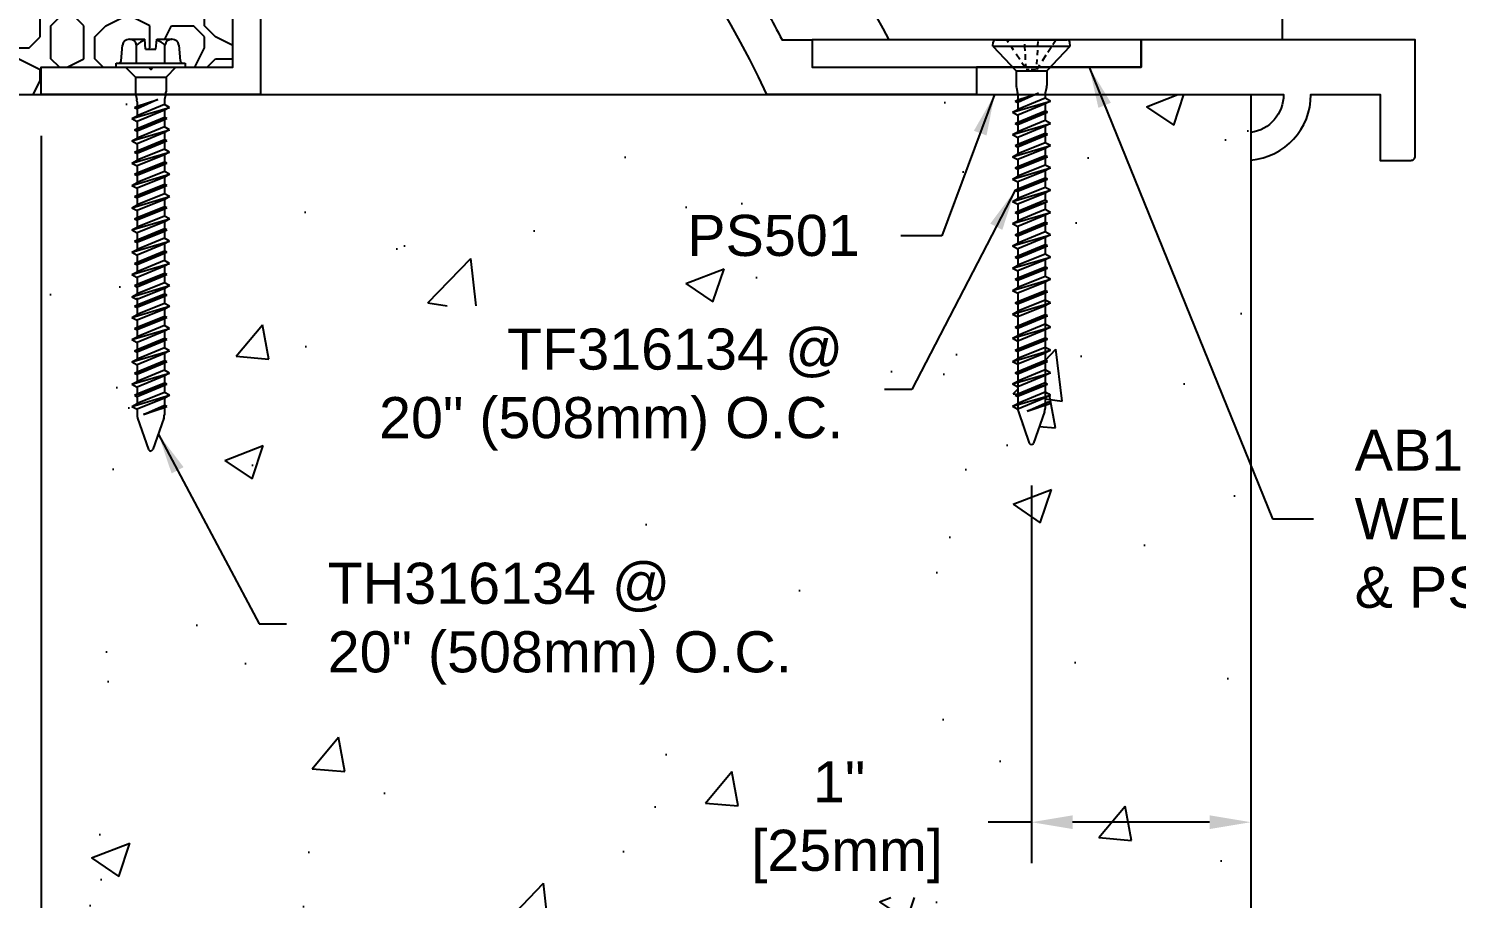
# Model space of a CAD drawing. Header units: inches. Extents: x -4 to 33.7, y -5.5 to 8.5.
# Drawn here: x 0.85 to 7.36, y -2.63 to 1.34 of the extents above; entities that cross this region are included whole.
import ezdxf

# ---------------------------------------------------------------- set-up
doc = ezdxf.new("R2010")
doc.units = ezdxf.units.IN
doc.header["$MEASUREMENT"] = 0
for name, color, linetype in [('ANCHORS', 4, 'Continuous'), ('CONDITIONS', 1, 'Continuous'), ('DIMENSIONS', 3, 'Continuous'), ('METALS', 7, 'Continuous'), ('TEXT', 2, 'Continuous')]:
    doc.layers.add(name, color=color, linetype=linetype)
doc.styles.add('ARIAL', font='arial.ttf')
doc.dimstyles.new('Arial', dxfattribs={"dimtxt": 0.1875, "dimasz": 0.1875, "dimexe": 0.1875, "dimexo": 0.1875, "dimgap": 0.1875, "dimtad": 0, "dimtih": 1, "dimtoh": 1, "dimdec": 4, "dimzin": 3, "dimdsep": 46, "dimlunit": 4, "dimtxsty": 'ARIAL', "dimcen": 0.125, "dimadec": 0, "dimazin": 0, "dimtfac": 1, "dimtdec": 4, "dimtofl": 0, "dimtmove": 0, "dimatfit": 3, "dimfxl": 0, "dimfrac": 2, "dimtolj": 1, "dimtzin": 0, "dimarcsym": 0})

# ---------------------------------------------------------------- blocks, each defined once
blk = doc.blocks.new('PS401')
blk.add_lwpolyline([(4.265, 0), (3.309, 0, 0.163545), (1.3944, 2.025), (1.25, 2.025), (1.25, 2.26), (1, 2.26), (1, 0), (0, 0), (0, 0.125), (0.49, 0.125), (0.5, 0.115), (0.51, 0.125), (0.875, 0.125), (0.875, 2.385), (1.375, 2.385), (1.375, 2.15), (1.4253, 2.15, -0.144709), (3.2572, 0.375), (3.3111, 0.375, -0.007801), (3.3781, 0.25), (3.515, 0.25), (3.515, 0.125), (4.265, 0.125)], format="xyb", close=True)
blk = doc.blocks.new('PS501')
blk.add_lwpolyline([(1.25, 0.0011, 0.389325), (1.5243, 0.3), (1.8393, 0.3), (1.8393, 0), (1.9793, 0, 0.414214), (1.9993, 0.02), (1.9993, 0.55), (0.75, 0.55), (0.75, 0.425), (0, 0.425), (0, 0.3), (1.3993, 0.3, -0.371701), (1.25, 0.1269), (1.25, 0.0011)], format="xyb", close=True)
blk = doc.blocks.new('Ps103')
blk.add_lwpolyline([(46.0514, -32.9395), (44.3197, -32.9395), (44.3197, -33.0395), (46.1112, -33.0395, -0.104424), (47.3002, -31.6106, -0.058251), (48.1033, -30.967), (48.1033, -30.9045), (47.6033, -30.9045), (47.6033, -31.0045), (47.8651, -31.0045, 0.045636), (47.2334, -31.5359, 0.100763)], format="xyb", close=True)
blk = doc.blocks.new('TH-316134')
for p, q in [((-0.1352, 0.029), (-0.129, 0.1001)), ((-0.0967, 0.1275), (-0.0272, 0.1275)), ((-0.0645, 0.0188), (-0.0645, 0.1001)), ((-0.0232, 0.0825), (-0.0272, 0.1275)), ((-0.0232, 0.0825), (0.0233, 0.0825)), ((0.0233, 0.0825), (0.0272, 0.1275)), ((0.0272, 0.1275), (0.0967, 0.1275)), ((0.0645, 0.0188), (0.0645, 0.1001)), ((0.1352, 0.029), (0.129, 0.1001)), ((-0.1568, 0.0188), (0.1568, 0.0188)), ((-0.1568, 0), (-0.1568, 0.0188)), ((-0.1568, 0), (0.1568, 0)), ((-0.1148, 0), (-0.0697, -0.045)), ((0.1148, 0), (0.0698, -0.045)), ((0.1568, 0.0188), (0.1568, 0)), ((-0.0697, -0.045), (0.0698, -0.045)), ((-0.0697, -0.045), (-0.0697, -0.1121)), ((0.0698, -0.045), (0.0698, -0.1121)), ((-0.0687, -0.1217), (-0.0633, -0.1477)), ((0.0687, -0.1217), (0.0633, -0.1477)), ((-0.0862, -0.2344), (0.0863, -0.1836)), ((-0.0737, -0.1836), (0.0321, -0.1471)), ((-0.0737, -0.1836), (-0.0623, -0.1774)), ((-0.0737, -0.1836), (-0.0623, -0.1898)), ((0.0321, -0.1471), (-0.0623, -0.1898)), ((-0.0623, -0.1774), (0.0321, -0.1471)), ((-0.0623, -0.1573), (-0.0623, -0.1774)), ((0.0623, -0.1707), (-0.0623, -0.2215)), ((-0.0623, -0.1898), (-0.0623, -0.2215)), ((0.0623, -0.1573), (0.0623, -0.1707)), ((0.0863, -0.1836), (0.0623, -0.1707)), ((0.0863, -0.1836), (0.0623, -0.1965)), ((-0.0862, -0.2344), (-0.0623, -0.2215)), ((-0.0862, -0.2344), (-0.0623, -0.2473)), ((-0.0737, -0.2852), (0.0737, -0.2344)), ((0.0623, -0.1965), (-0.0623, -0.2473)), ((-0.0623, -0.279), (0.0623, -0.2282)), ((0.0623, -0.2405), (-0.0623, -0.2913)), ((-0.0623, -0.2473), (-0.0623, -0.279)), ((0.0623, -0.1965), (0.0623, -0.2282)), ((0.0737, -0.2344), (0.0623, -0.2282)), ((0.0737, -0.2344), (0.0623, -0.2405)), ((0.0623, -0.2405), (0.0623, -0.2722)), ((-0.0862, -0.3359), (0.0863, -0.2852)), ((-0.0862, -0.3359), (-0.0623, -0.323)), ((-0.0737, -0.2852), (-0.0623, -0.279)), ((-0.0737, -0.2852), (-0.0623, -0.2913)), ((0.0623, -0.2722), (-0.0623, -0.323)), ((-0.0623, -0.2913), (-0.0623, -0.323)), ((0.0623, -0.2981), (-0.0623, -0.3489)), ((0.0863, -0.2852), (0.0623, -0.2722)), ((0.0863, -0.2852), (0.0623, -0.2981)), ((0.0623, -0.2981), (0.0623, -0.3298)), ((-0.0862, -0.3359), (-0.0623, -0.3489)), ((-0.0862, -0.4375), (0.0863, -0.3867)), ((-0.0737, -0.3867), (0.0737, -0.3359)), ((-0.0737, -0.3867), (-0.0623, -0.3806)), ((-0.0737, -0.3867), (-0.0623, -0.3929)), ((-0.0623, -0.3806), (0.0623, -0.3298)), ((0.0623, -0.3421), (-0.0623, -0.3929)), ((-0.0623, -0.3489), (-0.0623, -0.3806)), ((0.0623, -0.3738), (-0.0623, -0.4246)), ((0.0737, -0.3359), (0.0623, -0.3298)), ((0.0737, -0.3359), (0.0623, -0.3421)), ((0.0623, -0.3421), (0.0623, -0.3738)), ((0.0863, -0.3867), (0.0623, -0.3738)), ((0.0863, -0.3867), (0.0623, -0.3996)), ((-0.0862, -0.4375), (-0.0623, -0.4246)), ((-0.0862, -0.4375), (-0.0623, -0.4504)), ((-0.0737, -0.4883), (0.0737, -0.4375)), ((-0.0623, -0.3929), (-0.0623, -0.4246)), ((0.0623, -0.3996), (-0.0623, -0.4504)), ((-0.0623, -0.4821), (0.0623, -0.4313)), ((0.0623, -0.4437), (-0.0623, -0.4944)), ((-0.0623, -0.4504), (-0.0623, -0.4821)), ((0.0623, -0.3996), (0.0623, -0.4313)), ((0.0737, -0.4375), (0.0623, -0.4313)), ((0.0737, -0.4375), (0.0623, -0.4437)), ((0.0623, -0.4437), (0.0623, -0.4754)), ((-0.0862, -0.5391), (0.0863, -0.4883)), ((-0.0737, -0.4883), (-0.0623, -0.4821)), ((-0.0737, -0.4883), (-0.0623, -0.4944)), ((0.0623, -0.4754), (-0.0623, -0.5261)), ((-0.0623, -0.4944), (-0.0623, -0.5261)), ((0.0623, -0.5012), (-0.0623, -0.552)), ((0.0863, -0.4883), (0.0623, -0.4754)), ((0.0863, -0.4883), (0.0623, -0.5012)), ((0.0623, -0.5012), (0.0623, -0.5329)), ((-0.0862, -0.5391), (-0.0623, -0.5261)), ((-0.0862, -0.5391), (-0.0623, -0.552)), ((-0.0737, -0.5898), (0.0737, -0.5391)), ((-0.0737, -0.5898), (-0.0623, -0.5837)), ((-0.0623, -0.5837), (0.0623, -0.5329)), ((0.0623, -0.5452), (-0.0623, -0.596)), ((-0.0623, -0.552), (-0.0623, -0.5837)), ((0.0623, -0.5769), (-0.0623, -0.6277)), ((0.0737, -0.5391), (0.0623, -0.5329)), ((0.0737, -0.5391), (0.0623, -0.5452)), ((0.0623, -0.5452), (0.0623, -0.5769)), ((0.0863, -0.5898), (0.0623, -0.5769)), ((-0.0862, -0.6406), (0.0863, -0.5898)), ((-0.0862, -0.6406), (-0.0623, -0.6277)), ((-0.0862, -0.6406), (-0.0623, -0.6535)), ((-0.0737, -0.5898), (-0.0623, -0.596)), ((-0.0737, -0.6914), (0.0737, -0.6406)), ((-0.0623, -0.596), (-0.0623, -0.6277)), ((0.0623, -0.6028), (-0.0623, -0.6535)), ((-0.0623, -0.6852), (0.0623, -0.6345)), ((0.0623, -0.6468), (-0.0623, -0.6976)), ((0.0863, -0.5898), (0.0623, -0.6028)), ((0.0623, -0.6028), (0.0623, -0.6345)), ((0.0737, -0.6406), (0.0623, -0.6345)), ((0.0737, -0.6406), (0.0623, -0.6468)), ((0.0623, -0.6468), (0.0623, -0.6785)), ((-0.0862, -0.7422), (0.0863, -0.6914)), ((-0.0737, -0.6914), (-0.0623, -0.6852)), ((-0.0737, -0.6914), (-0.0623, -0.6976)), ((-0.0623, -0.6535), (-0.0623, -0.6852)), ((0.0623, -0.6785), (-0.0623, -0.7293)), ((-0.0623, -0.6976), (-0.0623, -0.7293)), ((0.0623, -0.7043), (-0.0623, -0.7551)), ((0.0863, -0.6914), (0.0623, -0.6785)), ((0.0863, -0.6914), (0.0623, -0.7043)), ((0.0623, -0.7043), (0.0623, -0.736)), ((-0.0862, -0.7422), (-0.0623, -0.7293)), ((-0.0862, -0.7422), (-0.0623, -0.7551)), ((-0.0737, -0.793), (0.0737, -0.7422)), ((-0.0623, -0.7868), (0.0623, -0.736)), ((0.0623, -0.7484), (-0.0623, -0.7991)), ((-0.0623, -0.7551), (-0.0623, -0.7868)), ((0.0623, -0.78), (-0.0623, -0.8308)), ((0.0737, -0.7422), (0.0623, -0.736)), ((0.0737, -0.7422), (0.0623, -0.7484)), ((0.0623, -0.7484), (0.0623, -0.78)), ((0.0863, -0.793), (0.0623, -0.78)), ((-0.0862, -0.8437), (0.0863, -0.793)), ((-0.0862, -0.8437), (-0.0623, -0.8308)), ((-0.0862, -0.8437), (-0.0623, -0.8567)), ((-0.0737, -0.793), (-0.0623, -0.7868)), ((-0.0737, -0.793), (-0.0623, -0.7991)), ((-0.0737, -0.8945), (0.0737, -0.8437)), ((-0.0623, -0.7991), (-0.0623, -0.8308)), ((0.0623, -0.8059), (-0.0623, -0.8567)), ((-0.0623, -0.8884), (0.0623, -0.8376)), ((0.0863, -0.793), (0.0623, -0.8059)), ((0.0623, -0.8059), (0.0623, -0.8376)), ((0.0737, -0.8437), (0.0623, -0.8376)), ((0.0737, -0.8437), (0.0623, -0.8499)), ((-0.0862, -0.9453), (0.0863, -0.8945)), ((-0.0737, -0.8945), (-0.0623, -0.8884)), ((-0.0737, -0.8945), (-0.0623, -0.9007)), ((0.0623, -0.8499), (-0.0623, -0.9007)), ((-0.0623, -0.8567), (-0.0623, -0.8884)), ((0.0623, -0.8816), (-0.0623, -0.9324)), ((-0.0623, -0.9007), (-0.0623, -0.9324)), ((0.0623, -0.9075), (-0.0623, -0.9582)), ((0.0623, -0.8499), (0.0623, -0.8816)), ((0.0863, -0.8945), (0.0623, -0.8816)), ((0.0863, -0.8945), (0.0623, -0.9075)), ((0.0623, -0.9075), (0.0623, -0.9391)), ((-0.0862, -0.9453), (-0.0623, -0.9324)), ((-0.0862, -0.9453), (-0.0623, -0.9582)), ((-0.0737, -0.9961), (0.0737, -0.9453)), ((-0.0623, -0.9899), (0.0623, -0.9391)), ((0.0623, -0.9515), (-0.0623, -1.0023)), ((-0.0623, -0.9582), (-0.0623, -0.9899)), ((0.0737, -0.9453), (0.0623, -0.9391)), ((0.0737, -0.9453), (0.0623, -0.9515)), ((0.0623, -0.9515), (0.0623, -0.9832)), ((-0.0862, -1.0469), (0.0863, -0.9961)), ((-0.0862, -1.0469), (-0.0623, -1.034)), ((-0.0737, -0.9961), (-0.0623, -0.9899)), ((-0.0737, -0.9961), (-0.0623, -1.0023)), ((-0.0737, -1.0898), (0.0737, -1.0391)), ((0.0623, -0.9832), (-0.0623, -1.034)), ((-0.0623, -1.0023), (-0.0623, -1.034)), ((0.0623, -1.009), (-0.0623, -1.0598)), ((-0.0623, -1.0837), (0.0623, -1.0329)), ((0.0863, -0.9961), (0.0623, -0.9832)), ((0.0863, -0.9961), (0.0623, -1.009)), ((0.0623, -1.0012), (0.0623, -1.0329)), ((0.0737, -1.0391), (0.0623, -1.0329)), ((0.0737, -1.0391), (0.0623, -1.0452)), ((-0.0862, -1.0469), (-0.0623, -1.0598)), ((-0.0862, -1.1406), (0.0863, -1.0898)), ((-0.0737, -1.0898), (-0.0623, -1.0837)), ((-0.0737, -1.0898), (-0.0623, -1.096)), ((0.0623, -1.0452), (-0.0623, -1.096)), ((-0.0623, -1.052), (-0.0623, -1.0837)), ((0.0623, -1.0769), (-0.0623, -1.1277)), ((-0.0623, -1.096), (-0.0623, -1.1277)), ((0.0623, -1.1028), (-0.0623, -1.1535)), ((0.0623, -1.0452), (0.0623, -1.0769)), ((0.0863, -1.0898), (0.0623, -1.0769)), ((0.0863, -1.0898), (0.0623, -1.1028)), ((0.0623, -1.1028), (0.0623, -1.1345)), ((-0.0862, -1.1406), (-0.0623, -1.1277)), ((-0.0862, -1.1406), (-0.0623, -1.1535)), ((-0.0737, -1.1914), (0.0737, -1.1406)), ((-0.0623, -1.1852), (0.0623, -1.1345)), ((0.0623, -1.1468), (-0.0623, -1.1976)), ((-0.0623, -1.1535), (-0.0623, -1.1852)), ((0.0737, -1.1406), (0.0623, -1.1345)), ((0.0737, -1.1406), (0.0623, -1.1468)), ((0.0623, -1.1468), (0.0623, -1.1785)), ((-0.0862, -1.2422), (0.0863, -1.1914)), ((-0.0862, -1.2422), (-0.0623, -1.2293)), ((-0.0737, -1.1914), (-0.0623, -1.1852)), ((-0.0737, -1.1914), (-0.0623, -1.1976)), ((0.0623, -1.1785), (-0.0623, -1.2293)), ((-0.0623, -1.1976), (-0.0623, -1.2293)), ((0.0623, -1.2043), (-0.0623, -1.2551)), ((-0.0623, -1.2868), (0.0623, -1.236)), ((0.0863, -1.1914), (0.0623, -1.1785)), ((0.0863, -1.1914), (0.0623, -1.2043)), ((0.0623, -1.2043), (0.0623, -1.236)), ((0.0737, -1.2422), (0.0623, -1.236)), ((-0.0862, -1.2422), (-0.0623, -1.2551)), ((-0.0862, -1.3437), (0.0863, -1.293)), ((-0.0737, -1.293), (0.0737, -1.2422)), ((-0.0737, -1.293), (-0.0623, -1.2868)), ((-0.0737, -1.293), (-0.0623, -1.2991)), ((0.0623, -1.2484), (-0.0623, -1.2991)), ((-0.0623, -1.2551), (-0.0623, -1.2868)), ((0.0623, -1.28), (-0.0623, -1.3308)), ((-0.0623, -1.2991), (-0.0623, -1.3308)), ((0.0737, -1.2422), (0.0623, -1.2484)), ((0.0623, -1.2484), (0.0623, -1.28)), ((0.0863, -1.293), (0.0623, -1.28)), ((0.0863, -1.293), (0.0623, -1.3059)), ((-0.0862, -1.3437), (-0.0623, -1.3308)), ((-0.0862, -1.3437), (-0.0623, -1.3567)), ((-0.0737, -1.3945), (0.0737, -1.3437)), ((0.0623, -1.3059), (-0.0623, -1.3567)), ((-0.0623, -1.3884), (0.0623, -1.3376)), ((0.0623, -1.3499), (-0.0623, -1.4007)), ((-0.0623, -1.3567), (-0.0623, -1.3884)), ((0.0623, -1.3059), (0.0623, -1.3376)), ((0.0737, -1.3437), (0.0623, -1.3376)), ((0.0737, -1.3437), (0.0623, -1.3499)), ((0.0623, -1.3499), (0.0623, -1.3816)), ((-0.0862, -1.4453), (0.0863, -1.3945)), ((-0.0737, -1.3945), (-0.0623, -1.3884)), ((-0.0737, -1.3945), (-0.0623, -1.4007)), ((0.0623, -1.3816), (-0.0623, -1.4324)), ((-0.0623, -1.4007), (-0.0623, -1.4324)), ((0.0623, -1.4075), (-0.0623, -1.4582)), ((0.0863, -1.3945), (0.0623, -1.3816)), ((0.0863, -1.3945), (0.0623, -1.4075)), ((0.0623, -1.4075), (0.0623, -1.4391)), ((-0.0862, -1.4453), (-0.0623, -1.4324)), ((-0.0862, -1.4453), (-0.0623, -1.4582)), ((-0.0862, -1.5469), (0.0863, -1.4961)), ((-0.0737, -1.4961), (0.0737, -1.4453)), ((-0.0737, -1.4961), (-0.0623, -1.4899)), ((-0.0737, -1.4961), (-0.0623, -1.5023)), ((-0.0623, -1.4899), (0.0623, -1.4391)), ((0.0623, -1.4515), (-0.0623, -1.5023)), ((-0.0623, -1.4582), (-0.0623, -1.4899)), ((0.0623, -1.4832), (-0.0623, -1.534)), ((0.0737, -1.4453), (0.0623, -1.4391)), ((0.0737, -1.4453), (0.0623, -1.4515)), ((0.0623, -1.4515), (0.0623, -1.4832)), ((0.0863, -1.4961), (0.0623, -1.4832)), ((0.0863, -1.4961), (0.0623, -1.509)), ((-0.0862, -1.5469), (-0.0623, -1.534)), ((-0.0862, -1.5469), (-0.0623, -1.5598)), ((-0.0623, -1.5023), (-0.0623, -1.534)), ((0.0623, -1.509), (-0.0623, -1.5598)), ((-0.0623, -1.5598), (-0.0623, -1.5857)), ((-0.0335, -1.5838), (0.0623, -1.5407)), ((-0.0335, -1.5838), (0.0737, -1.5469)), ((0.0623, -1.553), (-0.0335, -1.5838)), ((0.0623, -1.509), (0.0623, -1.5407)), ((0.0737, -1.5469), (0.0623, -1.5407)), ((0.0737, -1.5469), (0.0623, -1.553)), ((0.0623, -1.553), (0.0623, -1.5857)), ((-0.0596, -1.601), (-0.0096, -1.7438)), ((0.0596, -1.601), (0.0096, -1.7438))]:
    blk.add_line(p, q)
for centre, radius, start, end in [((-0.0967, 0.0948), 0.0327, 9.28497, 170.71503), ((0, 0.0379), 0.0896, 107.42152, 136.04074), ((0, 0.0379), 0.0896, 43.95926, 72.57848), ((0.0967, 0.0948), 0.0327, 9.28497, 170.71503), ((-0.1464, 0.03), 0.0112, 270, 355), ((0.1464, 0.03), 0.0112, 185, 270), ((-0.0232, -0.1121), 0.0465, 180, 191.9357), ((0.0233, -0.1121), 0.0465, 348.0643, 0), ((-0.1088, -0.1573), 0.0465, 0, 11.9357), ((0.1088, -0.1573), 0.0465, 168.0643, 180), ((-0.0158, -1.5857), 0.0465, 180, 199.30575), ((0.0158, -1.5857), 0.0465, 340.69425, 0), ((0, -1.7394), 0.0106, 204.10008, 335.89992)]:
    blk.add_arc(centre, radius, start, end)
blk = doc.blocks.new('TH316134')
blk.add_blockref('TH-316134', (0, 0))
blk = doc.blocks.new('TF316134')
for p, q in [((-0.1634, 0), (0.1634, 0)), ((-0.1042, -0.0127), (-0.1125, 0)), ((-0.1762, -0.0285), (-0.1747, -0.0103)), ((-0.1762, -0.0285), (0.1762, -0.0285)), ((-0.1762, -0.0285), (-0.0698, -0.141)), ((-0.0815, -0.0472), (-0.0915, -0.0321)), ((-0.0308, -0.0055), (-0.0311, -0.0002)), ((-0.0297, -0.0263), (-0.0301, -0.0195)), ((-0.0284, -0.051), (-0.0294, -0.0323)), ((-0.0263, -0.091), (-0.0277, -0.065)), ((0.0274, -0.0703), (0.0286, -0.0479)), ((0.0297, -0.0255), (0.0306, -0.0085)), ((0.0698, -0.141), (0.1762, -0.0285)), ((0.0898, -0.0346), (0.0746, -0.0579)), ((0.1095, -0.0045), (0.0979, -0.0223)), ((0.1762, -0.0285), (0.1747, -0.0103)), ((-0.0533, -0.0902), (-0.0691, -0.0662)), ((-0.0307, -0.1248), (-0.0441, -0.1044)), ((-0.0245, -0.1261), (-0.0253, -0.1097)), ((0.0373, -0.1147), (0.024, -0.135)), ((0.024, -0.135), (0.0245, -0.1246)), ((0.0253, -0.1104), (0.0264, -0.0896)), ((0.0662, -0.0707), (0.0485, -0.0976)), ((-0.0698, -0.141), (0.0698, -0.141)), ((-0.0698, -0.141), (-0.0698, -0.2081)), ((-0.024, -0.135), (-0.0107, -0.135)), ((-0.0018, -0.135), (0.0183, -0.135)), ((0.0698, -0.141), (0.0698, -0.2081)), ((-0.0737, -0.2796), (0.0321, -0.2431)), ((-0.0687, -0.2177), (-0.0633, -0.2437)), ((-0.0623, -0.2734), (0.0321, -0.2431)), ((0.0321, -0.2431), (-0.0623, -0.2858)), ((-0.0623, -0.2533), (-0.0623, -0.2734)), ((0.0622, -0.2533), (0.0622, -0.2667)), ((0.0687, -0.2177), (0.0633, -0.2437)), ((-0.0863, -0.3304), (0.0862, -0.2796)), ((-0.0863, -0.3304), (-0.0623, -0.3175)), ((-0.0737, -0.2796), (-0.0623, -0.2734)), ((-0.0737, -0.2796), (-0.0623, -0.2858)), ((0.0622, -0.2667), (-0.0623, -0.3175)), ((-0.0623, -0.2858), (-0.0623, -0.3175)), ((0.0622, -0.2925), (-0.0623, -0.3433)), ((-0.0623, -0.375), (0.0622, -0.3242)), ((0.0622, -0.2925), (0.0622, -0.3242)), ((0.0737, -0.3304), (0.0622, -0.3242)), ((0.0862, -0.2796), (0.0622, -0.2667)), ((0.0862, -0.2796), (0.0622, -0.2925)), ((-0.0863, -0.3304), (-0.0623, -0.3433)), ((-0.0863, -0.4319), (0.0862, -0.3812)), ((-0.0737, -0.3812), (0.0737, -0.3304)), ((-0.0737, -0.3812), (-0.0623, -0.375)), ((-0.0737, -0.3812), (-0.0623, -0.3873)), ((0.0622, -0.3365), (-0.0623, -0.3873)), ((-0.0623, -0.3433), (-0.0623, -0.375)), ((0.0622, -0.3682), (-0.0623, -0.419)), ((-0.0623, -0.3873), (-0.0623, -0.419)), ((0.0737, -0.3304), (0.0622, -0.3365)), ((0.0622, -0.3365), (0.0622, -0.3682)), ((0.0862, -0.3812), (0.0622, -0.3682)), ((0.0862, -0.3812), (0.0622, -0.3941)), ((-0.0863, -0.4319), (-0.0623, -0.419)), ((-0.0863, -0.4319), (-0.0623, -0.4449)), ((-0.0737, -0.4827), (0.0737, -0.4319)), ((0.0622, -0.3941), (-0.0623, -0.4449)), ((-0.0623, -0.4766), (0.0622, -0.4258)), ((0.0622, -0.4381), (-0.0623, -0.4889)), ((-0.0623, -0.4449), (-0.0623, -0.4766)), ((0.0622, -0.3941), (0.0622, -0.4258)), ((0.0737, -0.4319), (0.0622, -0.4258)), ((0.0737, -0.4319), (0.0622, -0.4381)), ((0.0622, -0.4381), (0.0622, -0.4698)), ((-0.0863, -0.5335), (0.0862, -0.4827)), ((-0.0863, -0.5335), (-0.0623, -0.5206)), ((-0.0737, -0.4827), (-0.0623, -0.4766)), ((-0.0737, -0.4827), (-0.0623, -0.4889)), ((0.0622, -0.4698), (-0.0623, -0.5206)), ((-0.0623, -0.4889), (-0.0623, -0.5206)), ((0.0622, -0.4956), (-0.0623, -0.5464)), ((0.0862, -0.4827), (0.0622, -0.4698)), ((0.0862, -0.4827), (0.0622, -0.4956)), ((0.0622, -0.4956), (0.0622, -0.5273)), ((-0.0863, -0.5335), (-0.0623, -0.5464)), ((-0.0863, -0.6351), (0.0862, -0.5843)), ((-0.0737, -0.5843), (0.0737, -0.5335)), ((-0.0737, -0.5843), (-0.0623, -0.5781)), ((-0.0737, -0.5843), (-0.0623, -0.5904)), ((-0.0623, -0.5781), (0.0622, -0.5273)), ((0.0622, -0.5397), (-0.0623, -0.5904)), ((-0.0623, -0.5464), (-0.0623, -0.5781)), ((0.0622, -0.5714), (-0.0623, -0.6221)), ((0.0737, -0.5335), (0.0622, -0.5273)), ((0.0737, -0.5335), (0.0622, -0.5397)), ((0.0622, -0.5397), (0.0622, -0.5714)), ((0.0862, -0.5843), (0.0622, -0.5714)), ((0.0862, -0.5843), (0.0622, -0.5972)), ((-0.0863, -0.6351), (-0.0623, -0.6221)), ((-0.0863, -0.6351), (-0.0623, -0.648)), ((-0.0737, -0.6858), (0.0737, -0.6351)), ((-0.0623, -0.5904), (-0.0623, -0.6221)), ((0.0622, -0.5972), (-0.0623, -0.648)), ((-0.0623, -0.6797), (0.0622, -0.6289)), ((0.0622, -0.6412), (-0.0623, -0.692)), ((-0.0623, -0.648), (-0.0623, -0.6797)), ((0.0622, -0.5972), (0.0622, -0.6289)), ((0.0737, -0.6351), (0.0622, -0.6289)), ((0.0737, -0.6351), (0.0622, -0.6412)), ((0.0622, -0.6412), (0.0622, -0.6729)), ((-0.0863, -0.7366), (0.0862, -0.6858)), ((-0.0737, -0.6858), (-0.0623, -0.6797)), ((-0.0737, -0.6858), (-0.0623, -0.692)), ((0.0622, -0.6729), (-0.0623, -0.7237)), ((-0.0623, -0.692), (-0.0623, -0.7237)), ((0.0622, -0.6988), (-0.0623, -0.7495)), ((0.0862, -0.6858), (0.0622, -0.6729)), ((0.0862, -0.6858), (0.0622, -0.6988)), ((0.0622, -0.6988), (0.0622, -0.7305)), ((-0.0863, -0.7366), (-0.0623, -0.7237)), ((-0.0863, -0.7366), (-0.0623, -0.7495)), ((-0.0737, -0.7874), (0.0737, -0.7366)), ((-0.0623, -0.7812), (0.0622, -0.7305)), ((0.0622, -0.7428), (-0.0623, -0.7936)), ((-0.0623, -0.7495), (-0.0623, -0.7812)), ((0.0622, -0.7745), (-0.0623, -0.8253)), ((0.0737, -0.7366), (0.0622, -0.7305)), ((0.0737, -0.7366), (0.0622, -0.7428)), ((0.0622, -0.7428), (0.0622, -0.7745)), ((0.0862, -0.7874), (0.0622, -0.7745)), ((-0.0863, -0.8382), (0.0862, -0.7874)), ((-0.0863, -0.8382), (-0.0623, -0.8253)), ((-0.0863, -0.8382), (-0.0623, -0.8511)), ((-0.0737, -0.7874), (-0.0623, -0.7812)), ((-0.0737, -0.7874), (-0.0623, -0.7936)), ((-0.0737, -0.889), (0.0737, -0.8382)), ((-0.0623, -0.7936), (-0.0623, -0.8253)), ((0.0622, -0.8003), (-0.0623, -0.8511)), ((-0.0623, -0.8828), (0.0622, -0.832)), ((0.0622, -0.8444), (-0.0623, -0.8951)), ((0.0862, -0.7874), (0.0622, -0.8003)), ((0.0622, -0.8003), (0.0622, -0.832)), ((0.0737, -0.8382), (0.0622, -0.832)), ((0.0737, -0.8382), (0.0622, -0.8444)), ((0.0622, -0.8444), (0.0622, -0.876)), ((-0.0863, -0.9397), (0.0862, -0.889)), ((-0.0737, -0.889), (-0.0623, -0.8828)), ((-0.0737, -0.889), (-0.0623, -0.8951)), ((-0.0623, -0.8511), (-0.0623, -0.8828)), ((0.0622, -0.876), (-0.0623, -0.9268)), ((-0.0623, -0.8951), (-0.0623, -0.9268)), ((0.0622, -0.9019), (-0.0623, -0.9527)), ((0.0862, -0.889), (0.0622, -0.876)), ((0.0862, -0.889), (0.0622, -0.9019)), ((0.0622, -0.9019), (0.0622, -0.9336)), ((-0.0863, -0.9397), (-0.0623, -0.9268)), ((-0.0863, -0.9397), (-0.0623, -0.9527)), ((-0.0737, -0.9905), (0.0737, -0.9397)), ((-0.0623, -0.9844), (0.0622, -0.9336)), ((0.0622, -0.9459), (-0.0623, -0.9967)), ((-0.0623, -0.9527), (-0.0623, -0.9844)), ((0.0737, -0.9397), (0.0622, -0.9336)), ((0.0737, -0.9397), (0.0622, -0.9459)), ((0.0622, -0.9459), (0.0622, -0.9776)), ((-0.0863, -1.0413), (0.0862, -0.9905)), ((-0.0863, -1.0413), (-0.0623, -1.0284)), ((-0.0863, -1.0413), (-0.0623, -1.0542)), ((-0.0737, -0.9905), (-0.0623, -0.9844)), ((-0.0737, -0.9905), (-0.0623, -0.9967)), ((-0.0737, -1.0921), (0.0737, -1.0413)), ((0.0622, -0.9776), (-0.0623, -1.0284)), ((-0.0623, -0.9967), (-0.0623, -1.0284)), ((0.0622, -1.0035), (-0.0623, -1.0542)), ((-0.0623, -1.0859), (0.0622, -1.0351)), ((0.0862, -0.9905), (0.0622, -0.9776)), ((0.0862, -0.9905), (0.0622, -1.0035)), ((0.0622, -1.0035), (0.0622, -1.0351)), ((0.0737, -1.0413), (0.0622, -1.0351)), ((0.0737, -1.0413), (0.0622, -1.0475)), ((-0.0863, -1.1429), (0.0862, -1.0921)), ((-0.0737, -1.0921), (-0.0623, -1.0859)), ((-0.0737, -1.0921), (-0.0623, -1.0983)), ((0.0622, -1.0475), (-0.0623, -1.0983)), ((-0.0623, -1.0542), (-0.0623, -1.0859)), ((0.0622, -1.0792), (-0.0623, -1.13)), ((-0.0623, -1.0983), (-0.0623, -1.13)), ((0.0622, -1.105), (-0.0623, -1.1558)), ((0.0622, -1.0475), (0.0622, -1.0792)), ((0.0862, -1.0921), (0.0622, -1.0792)), ((0.0862, -1.0921), (0.0622, -1.105)), ((0.0622, -1.105), (0.0622, -1.1367)), ((-0.0863, -1.1429), (-0.0623, -1.13)), ((-0.0863, -1.1429), (-0.0623, -1.1558)), ((-0.0737, -1.2), (0.0737, -1.1492)), ((-0.0623, -1.1938), (0.0622, -1.143)), ((0.0622, -1.1554), (-0.0623, -1.2061)), ((-0.0623, -1.1558), (-0.0623, -1.1817)), ((0.0622, -1.1113), (0.0622, -1.143)), ((0.0737, -1.1492), (0.0622, -1.143)), ((0.0737, -1.1492), (0.0622, -1.1554)), ((0.0622, -1.1554), (0.0622, -1.187)), ((0.0622, -1.149), (0.0622, -1.1817)), ((-0.0863, -1.2508), (0.0862, -1.2)), ((-0.0737, -1.2), (-0.0623, -1.1938)), ((-0.0737, -1.2), (-0.0623, -1.2061)), ((-0.0623, -1.1817), (-0.0623, -1.6807)), ((0.0622, -1.187), (-0.0623, -1.2378)), ((0.0622, -1.2129), (-0.0623, -1.2637)), ((0.0862, -1.2), (0.0622, -1.187)), ((0.0862, -1.2), (0.0622, -1.2129)), ((0.0622, -1.2215), (0.0622, -1.2532)), ((0.0622, -1.1817), (0.0622, -1.6807)), ((-0.0863, -1.2508), (-0.0623, -1.2378)), ((-0.0863, -1.2508), (-0.0623, -1.2637)), ((-0.0737, -1.3101), (0.0737, -1.2593)), ((-0.0623, -1.3039), (0.0622, -1.2532)), ((0.0622, -1.2655), (-0.0623, -1.3163)), ((0.0622, -1.2972), (-0.0623, -1.348)), ((0.0737, -1.2593), (0.0622, -1.2532)), ((0.0737, -1.2593), (0.0622, -1.2655)), ((0.0622, -1.2655), (0.0622, -1.2972)), ((0.0862, -1.3101), (0.0622, -1.2972)), ((-0.0863, -1.3609), (0.0862, -1.3101)), ((-0.0863, -1.3609), (-0.0623, -1.348)), ((-0.0863, -1.3609), (-0.0623, -1.3738)), ((-0.0737, -1.3101), (-0.0623, -1.3039)), ((-0.0737, -1.3101), (-0.0623, -1.3163)), ((-0.0737, -1.4157), (0.0737, -1.365)), ((0.0622, -1.323), (-0.0623, -1.3738)), ((-0.0623, -1.4096), (0.0622, -1.3588)), ((0.0862, -1.3101), (0.0622, -1.323)), ((0.0622, -1.3271), (0.0622, -1.3588)), ((0.0737, -1.365), (0.0622, -1.3588)), ((0.0737, -1.365), (0.0622, -1.3711)), ((-0.0863, -1.4665), (0.0862, -1.4157)), ((-0.0737, -1.4157), (-0.0623, -1.4096)), ((-0.0737, -1.4157), (-0.0623, -1.4219)), ((0.0622, -1.3711), (-0.0623, -1.4219)), ((0.0622, -1.4028), (-0.0623, -1.4536)), ((0.0622, -1.4287), (-0.0623, -1.4794)), ((0.0622, -1.3711), (0.0622, -1.4028)), ((0.0862, -1.4157), (0.0622, -1.4028)), ((0.0862, -1.4157), (0.0622, -1.4287)), ((0.0622, -1.4294), (0.0622, -1.4611)), ((-0.0863, -1.4665), (-0.0623, -1.4536)), ((-0.0863, -1.4665), (-0.0623, -1.4794)), ((-0.0737, -1.518), (0.0737, -1.4672)), ((-0.0623, -1.5118), (0.0622, -1.4611)), ((0.0622, -1.4734), (-0.0623, -1.5242)), ((0.0737, -1.4672), (0.0622, -1.4611)), ((0.0737, -1.4672), (0.0622, -1.4734)), ((0.0622, -1.4734), (0.0622, -1.5051)), ((-0.0863, -1.5688), (0.0862, -1.518)), ((-0.0863, -1.5688), (-0.0623, -1.5559)), ((-0.0737, -1.518), (-0.0623, -1.5118)), ((-0.0737, -1.518), (-0.0623, -1.5242)), ((0.0622, -1.5051), (-0.0623, -1.5559)), ((0.0622, -1.5309), (-0.0623, -1.5817)), ((0.0862, -1.518), (0.0622, -1.5051)), ((0.0862, -1.518), (0.0622, -1.5309)), ((0.0622, -1.5316), (0.0622, -1.5633)), ((-0.0863, -1.5688), (-0.0623, -1.5817)), ((-0.0863, -1.671), (0.0862, -1.6203)), ((-0.0737, -1.6203), (0.0737, -1.5695)), ((-0.0737, -1.6203), (-0.0623, -1.6141)), ((-0.0737, -1.6203), (-0.0623, -1.6264)), ((-0.0623, -1.6141), (0.0622, -1.5633)), ((0.0622, -1.5756), (-0.0623, -1.6264)), ((0.0622, -1.6073), (-0.0623, -1.6581)), ((0.0737, -1.5695), (0.0622, -1.5633)), ((0.0737, -1.5695), (0.0622, -1.5756)), ((0.0622, -1.5756), (0.0622, -1.6073)), ((0.0862, -1.6203), (0.0622, -1.6073)), ((0.0862, -1.6203), (0.0622, -1.6332)), ((-0.0863, -1.671), (-0.0623, -1.6581)), ((-0.0863, -1.671), (-0.0623, -1.684)), ((0.0622, -1.6332), (-0.0623, -1.684)), ((-0.019, -1.6934), (0.0768, -1.6503)), ((-0.019, -1.6934), (0.0882, -1.6564)), ((0.0768, -1.6626), (-0.019, -1.6934)), ((0.0882, -1.6564), (0.0768, -1.6503)), ((0.0882, -1.6564), (0.0768, -1.6626)), ((-0.0596, -1.6961), (-0.0096, -1.8388)), ((0.0596, -1.6961), (0.0096, -1.8388))]:
    blk.add_line(p, q)
for centre, radius, start, end in [((-0.1634, -0.0112), 0.0112, 90, 175), ((0.1634, -0.0112), 0.0112, 5, 90), ((-0.0233, -0.2081), 0.0465, 180, 191.9357), ((-0.1088, -0.2533), 0.0465, 0, 11.9357), ((0.1087, -0.2533), 0.0465, 168.0643, 180), ((0.0233, -0.2081), 0.0465, 348.0643, 0), ((-0.0158, -1.6807), 0.0465, 180, 199.30575), ((0.0158, -1.6807), 0.0465, 340.69425, 0), ((0, -1.8345), 0.0106, 204.10008, 335.89992)]:
    blk.add_arc(centre, radius, start, end)
blk = doc.blocks.new('*D9')
at = {"layer": 'Defpoints', "color": 0}
for p in [(5.4203, -0.5575), (6.4203, -1.7996), (6.4203, -2.28)]:
    blk.add_point(p, dxfattribs=at)
at = {"layer": 'DIMENSIONS', "color": 0, "lineweight": -2}
for p, q in [((5.4203, -0.745), (5.4203, -2.4675)), ((6.4203, -1.9871), (6.4203, -2.4675)), ((5.4203, -2.28), (5.2232, -2.28)), ((6.2328, -2.28), (5.6078, -2.28))]:
    blk.add_line(p, q, dxfattribs=at)
at = {"layer": 'DIMENSIONS', "color": 0}
for points in [[(5.6078, -2.2487), (5.6078, -2.3112), (5.4203, -2.28)], [(6.2328, -2.2487), (6.2328, -2.3112), (6.4203, -2.28)]]:
    blk.add_solid(points, dxfattribs=at)
at = {"layer": 'DIMENSIONS', "color": 0, "insert": (4.5437, -2.28), "char_height": 0.1875, "attachment_point": 5, "style": 'ARIAL'}
blk.add_mtext('\\A1;1"\\P [25mm]', dxfattribs=at)
blk = doc.blocks.new('*D10')
at = {"layer": 'Defpoints', "color": 0}
for p in [(0.9053, 1.0376), (6.4203, -4.5198), (6.4203, -5.0303)]:
    blk.add_point(p, dxfattribs=at)
at = {"layer": 'DIMENSIONS', "color": 0, "lineweight": -2}
for p, q in [((0.9053, 0.8501), (0.9053, -5.2178)), ((6.4203, -4.7073), (6.4203, -5.2178)), ((1.0928, -5.0303), (2.9469, -5.0303)), ((6.2328, -5.0303), (4.3788, -5.0303))]:
    blk.add_line(p, q, dxfattribs=at)
at = {"layer": 'DIMENSIONS', "color": 0}
for points in [[(1.0928, -4.999), (1.0928, -5.0615), (0.9053, -5.0303)], [(6.2328, -4.999), (6.2328, -5.0615), (6.4203, -5.0303)]]:
    blk.add_solid(points, dxfattribs=at)
at = {"layer": 'DIMENSIONS', "color": 0, "insert": (3.6628, -5.0303), "char_height": 0.1875, "attachment_point": 5, "style": 'ARIAL'}
blk.add_mtext('\\A1;5 1/2"\\P [140mm]', dxfattribs=at)

msp = doc.modelspace()

# ---------------------------------------------------------------- hatches: boundary and pattern name
at = {"layer": 'CONDITIONS'}
h = msp.add_hatch(dxfattribs=at)
h.set_pattern_fill('AGGREGAT', color=256, style=0)
h.set_pattern_definition([(0, (0, 0), (1, 1), [0.1, -0.15, 0.05, -0.15, 0.05, -0.5]), (0, (0.5, 0.1), (1, 1), [0.05, -0.95]), (0, (0.2, 0.15), (1, 1), [0.05, -0.1, 0.05, -0.8]), (0, (0.7, 0.2), (1, 1), [0.1, -0.9]), (0, (0.8, 0.25), (1, 1), [0.05, -0.95]), (0, (0.5, 0.35), (1, 1), [0.1, -0.9]), (0, (0, 0.4), (1, 1), [0.05, -0.1, 0.05, -0.25, 0.15, -0.4]), (0, (0.7, 0.5), (1, 1), [0.1, -0.9]), (0, (0.1, 0.55), (1, 1), [0.1, -0.05, 0.05, -0.4, 0.05, -0.35]), (0, (0.05, 0.6), (1, 1), [0.05, -0.95]), (0, (0.4, 0.65), (1, 1), [0.05, -0.05, 0.05, -0.85]), (0, (0.25, 0.7), (1, 1), [0.05, -0.95]), (0, (0.9, 0.75), (1, 1), [0.05, -0.95]), (0, (0.45, 0.8), (1, 1), [0.05, -0.4, 0.05, -0.5]), (0, (0.45, 0.85), (1, 1), [0.1, -0.9]), (0, (0.65, 0.9), (1, 1), [0.1, -0.9]), (0, (0.05, 0.95), (1, 1), [0.05, -0.6, 0.1, -0.25]), (90, (0, 0.45), (-1, 1), [0.2, -0.2, 0.1, -0.5]), (90, (0.05, 0.45), (-1, 1), [0.05, -0.35, 0.1, -0.5]), (90, (0.1, 0.2), (-1, 1), [0.15, -0.85]), (90, (0.15, 0.2), (-1, 1), [0.1, -0.9]), (90, (0.2, 0.05), (-1, 1), [0.05, -0.6, 0.05, -0.05, 0.1, -0.15]), (90, (0.3, 0.05), (-1, 1), [0.05, -0.35, 0.05, -0.55]), (90, (0.35, 0.45), (-1, 1), [0.1, -0.15, 0.05, -0.05, 0.1, -0.55]), (90, (0.4, 0.25), (-1, 1), [0.1, -0.55, 0.05, -0.3]), (90, (0.45, 0.05), (-1, 1), [0.05, -0.05, 0.1, -0.8]), (90, (0.55, 0.7), (-1, 1), [0.05, -0.95]), (90, (0.6, 0.7), (-1, 1), [0.1, -0.1, 0.05, -0.05, 0.1, -0.6]), (90, (0.65, 0.25), (-1, 1), [0.05, -0.05, 0.05, -0.1, 0.05, -0.7]), (90, (0.8, 0.6), (-1, 1), [0.2, -0.8]), (90, (0.85, 0.5), (-1, 1), [0.2, -0.15, 0.1, -0.55]), (90, (0.9, 0.1), (-1, 1), [0.05, -0.15, 0.1, -0.7]), (90, (0.95, 0.2), (-1, 1), [0.15, -0.85]), (45, (0.4, 0), (6e-17, 1), [0.0707, -1.3435]), (45, (0.95, 0.05), (6e-17, 1), [0.07071, -1.20208, 0.07071, -0.07071]), (45, (0.3, 0.1), (6e-17, 1), [0.07071, -0.56568, 0.07071, -0.70711]), (45, (0.55, 0.1), (6e-17, 1), [0.07071, -1.13137, 0.07071, -0.14142]), (45, (0.6, 0.1), (6e-17, 1), [0.14142, -0.56568, 0.14142, -0.56569]), (45, (0.35, 0.2), (6e-17, 1), [0.0707, -0.6364, 0.0707, -0.0707, 0.0707, -0.49501]), (45, (0.85, 0.25), (6e-17, 1), [0.07071, -0.07071, 0.07071, -1.20208]), (45, (0.15, 0.3), (6e-17, 1), [0.07071, -0.84852, 0.07071, -0.42427]), (45, (0.95, 0.4), (6e-17, 1), [0.0707, -0.0707, 0.0707, -0.28284, 0.0707, -0.84857]), (45, (0.35, 0.55), (6e-17, 1), [0.0707, -1.3435]), (45, (0.1, 0.6), (6e-17, 1), [0.14142, -1.2728]), (45, (0, 0.7), (6e-17, 1), [0.07071, -0.07071, 0.07071, -1.20208]), (45, (0.55, 0.85), (6e-17, 1), [0.0707, -1.3435]), (45, (0.85, 0.95), (6e-17, 1), [0.0707, -1.3435]), (135, (0.45, 0.1), (6e-17, 1), [0.0707, -1.3435]), (135, (0.5, 0.1), (6e-17, 1), [0.0707, -1.3435]), (135, (0.2, 0.15), (6e-17, 1), [0.07071, -0.28284, 0.14142, -0.91924]), (135, (0, 0.15), (6e-17, 1), [0.0707, -1.3435]), (135, (0.65, 0.3), (6e-17, 1), [0.07071, -0.56569, 0.07071, -0.70711]), (135, (0.7, 0.3), (6e-17, 1), [0.0707, -0.4243, 0.0707, -0.4242, 0.0707, -0.35361]), (135, (0.1, 0.35), (6e-17, 1), [0.0707, -1.3435]), (135, (0.9, 0.4), (6e-17, 1), [0.1414, -0.35355, 0.0707, -0.0707, 0.0707, -0.70716]), (135, (0.25, 0.55), (6e-17, 1), [0.0707, -1.3435]), (135, (0.65, 0.55), (6e-17, 1), [0.14142, -1.2728]), (135, (0.7, 0.55), (6e-17, 1), [0.0707, -1.3435]), (135, (0.4, 0.65), (6e-17, 1), [0.0707, -1.3435]), (135, (0.1, 0.8), (6e-17, 1), [0.0707, -1.3435]), (135, (0.9, 0.8), (6e-17, 1), [0.0707, -1.3435]), (26.565, (0.1, 0), (1, 4e-10), [0.1118, -2.12427]), (26.565, (0, 0.1), (1, 4e-10), [0.1118, -2.12427]), (26.565, (0, 0.15), (1, 4e-10), [0.1118, -2.12427]), (26.565, (0.25, 0.15), (1, 4e-10), [0.1118, -2.12427]), (26.565, (0.2, 0.35), (1, 4e-10), [0.1118, -2.12427]), (26.565, (0.2, 0.4), (1, 4e-10), [0.1118, -2.12427]), (26.565, (0.4, 0.6), (1, 4e-10), [0.1118, -2.12427]), (26.565, (0.45, 0.65), (1, 4e-10), [0.1118, -2.12427]), (26.565, (0.05, 0.75), (1, 4e-10), [0.1118, -2.12427]), (26.565, (0.35, 0.75), (1, 4e-10), [0.1118, -2.12427]), (63.435, (0.85, 0), (5e-11, 1), [0.1118, -2.12427]), (63.435, (0.6, 0.15), (5e-11, 1), [0.1118, -2.12427]), (63.435, (0.45, 0.25), (5e-11, 1), [0.1118, -2.12427]), (63.435, (0.6, 0.4), (5e-11, 1), [0.1118, -2.12427]), (63.435, (0.65, 0.4), (5e-11, 1), [0.1118, -2.12427]), (63.435, (0.3, 0.55), (5e-11, 1), [0.1118, -2.12427]), (63.435, (0.2, 0.6), (5e-11, 1), [0.1118, -2.12427]), (63.435, (0.6, 0.8), (5e-11, 1), [0.1118, -2.12427]), (63.435, (0.2, 0.9), (5e-11, 1), [0.1118, -2.12427]), (116.565, (0.05, 0.6), (-4e-10, 1), [0.1118, -2.12427]), (116.565, (0.65, 0.6), (-4e-10, 1), [0.1118, -2.12427]), (116.565, (0, 0.65), (-4e-10, 1), [0.1118, -2.12427]), (116.565, (0.8, 0.8), (-4e-10, 1), [0.1118, -2.12427]), (116.565, (0.15, 0.85), (-4e-10, 1), [0.1118, -2.12427]), (116.565, (0.35, 0.9), (-4e-10, 1), [0.1118, -2.12427]), (153.435, (0.4, 0), (-1, 4e-10), [0.1118, -2.12427]), (153.435, (0.2, 0.1), (-1, 4e-10), [0.1118, -2.12427]), (153.435, (0.9, 0.15), (-1, 4e-10), [0.1118, -2.12427]), (153.435, (0.8, 0.25), (-1, 4e-10), [0.1118, -2.12427]), (153.435, (0.4, 0.35), (-1, 4e-10), [0.1118, -2.12427]), (153.435, (0.15, 0.4), (-1, 4e-10), [0.1118, -2.12427]), (153.435, (0.45, 0.4), (-1, 4e-10), [0.1118, -2.12427]), (153.435, (0.3, 0.5), (-1, 4e-10), [0.1118, -2.12427]), (153.435, (0.3, 0.75), (-1, 4e-10), [0.1118, -2.12427]), (153.435, (0, 0.95), (-1, 4e-10), [0.1118, -2.12427]), (153.435, (0.6, 0.95), (-1, 4e-10), [0.1118, -2.12427]), (153.435, (0.7, 0.95), (-1, 4e-10), [0.1118, -2.12427])])
h.paths.add_polyline_path([(-1.26005, 1.9226), (-1.26005, 1.0376), (0.90533, 1.0376), (0.90533, 1.1626), (1.24858, 1.1626), (1.24858, 1.18135), (1.25891, 1.18135, 0.3888787), (1.27012, 1.19161), (1.27633, 1.26269, -0.3675075), (1.30858, 1.2901), (1.37815, 1.2901), (1.38208, 1.2451), (1.42858, 1.2451), (1.43252, 1.2901), (1.50208, 1.2901, -0.3675075), (1.53433, 1.26269), (1.54055, 1.19161, 0.3888787), (1.55176, 1.18135), (1.56208, 1.18135), (1.56208, 1.1626), (1.78033, 1.1626), (1.78033, 1.9226)])
h = msp.add_hatch(dxfattribs=at)
h.set_pattern_fill('AR-CONC', color=256, scale=0.25, style=0)
h.paths.add_polyline_path([(6.42033, 1.0376), (5.4827, 1.0376, 0.0177485), (5.48258, 1.0343), (5.48258, 1.02093), (5.50658, 1.008), (5.48258, 0.99508), (5.48258, 0.96338), (5.49403, 0.95722), (5.48258, 0.95106), (5.48258, 0.91936), (5.50658, 0.90644), (5.48258, 0.89351), (5.48258, 0.86182), (5.49403, 0.85566), (5.48258, 0.84949), (5.48258, 0.8178), (5.50658, 0.80488), (5.48258, 0.79195), (5.48258, 0.76026), (5.49403, 0.7541), (5.48258, 0.74793), (5.48258, 0.71624), (5.50658, 0.70331), (5.48258, 0.69039), (5.48258, 0.6587), (5.49403, 0.65253), (5.48258, 0.64637), (5.48258, 0.61468), (5.50658, 0.60175), (5.48258, 0.58883), (5.48258, 0.55713), (5.49403, 0.55097), (5.48258, 0.54481), (5.48258, 0.51311), (5.50658, 0.50019), (5.48258, 0.48726), (5.48258, 0.45557), (5.49403, 0.44941), (5.48258, 0.44324), (5.48258, 0.41155), (5.50658, 0.39863), (5.48258, 0.3857), (5.48258, 0.35401), (5.49403, 0.34785), (5.48258, 0.34168), (5.48258, 0.30999), (5.50658, 0.29706), (5.48258, 0.28414), (5.48258, 0.25245), (5.49403, 0.24628), (5.48258, 0.24012), (5.48258, 0.20843), (5.50658, 0.1955), (5.48258, 0.18258), (5.48258, 0.14457), (5.49403, 0.1384), (5.48258, 0.13224), (5.48258, 0.10055), (5.50658, 0.08762), (5.48258, 0.0747), (5.48258, 0.03444), (5.49403, 0.02827), (5.48258, 0.02211), (5.48258, -0.00958), (5.50658, -0.02251), (5.48258, -0.03543), (5.48258, -0.07119), (5.49403, -0.07736), (5.48258, -0.08352), (5.48258, -0.11521), (5.50658, -0.12814), (5.48258, -0.14106), (5.48258, -0.17346), (5.49403, -0.17962), (5.48258, -0.18578), (5.48258, -0.21748), (5.50658, -0.2304), (5.48258, -0.24333), (5.48258, -0.27572), (5.49403, -0.28188), (5.48258, -0.28804), (5.48258, -0.31974), (5.50658, -0.33266), (5.48258, -0.34559), (5.48258, -0.36921), (5.4971, -0.36267), (5.50855, -0.36883), (5.4971, -0.375), (5.48258, -0.37966), (5.48258, -0.39312, -0.084437), (5.47997, -0.4085), (5.43056, -0.54955, -0.7741233), (5.41011, -0.54955), (5.3607, -0.4085, -0.0665255), (5.3582, -0.39643), (5.33408, -0.38344), (5.35808, -0.37052), (5.35808, -0.33883), (5.34664, -0.33266), (5.35808, -0.3265), (5.35808, -0.29411), (5.33408, -0.28118), (5.35808, -0.26826), (5.35808, -0.23656), (5.34664, -0.2304), (5.35808, -0.22424), (5.35808, -0.19185), (5.33408, -0.17892), (5.35808, -0.166), (5.35808, -0.1343), (5.34664, -0.12814), (5.35808, -0.12198), (5.35808, -0.08621), (5.33408, -0.07329), (5.35808, -0.06036), (5.35808, -0.02867), (5.34664, -0.02251), (5.35808, -0.01634), (5.35808, 0.02391), (5.33408, 0.03684), (5.35808, 0.04976), (5.35808, 0.08146), (5.34664, 0.08762), (5.35808, 0.09378), (5.35808, 0.10593), (5.35808, 0.1318), (5.33408, 0.14472), (5.35808, 0.15764), (5.35808, 0.18934), (5.34664, 0.1955), (5.35808, 0.20166), (5.35808, 0.23336), (5.33408, 0.24628), (5.35808, 0.25921), (5.35808, 0.2909), (5.34664, 0.29706), (5.35808, 0.30323), (5.35808, 0.33492), (5.33408, 0.34785), (5.35808, 0.36077), (5.35808, 0.39246), (5.34664, 0.39863), (5.35808, 0.40479), (5.35808, 0.43648), (5.33408, 0.44941), (5.35808, 0.46233), (5.35808, 0.49403), (5.34664, 0.50019), (5.35808, 0.50635), (5.35808, 0.53805), (5.33408, 0.55097), (5.35808, 0.56389), (5.35808, 0.59559), (5.34664, 0.60175), (5.35808, 0.60791), (5.35808, 0.63961), (5.33408, 0.65253), (5.35808, 0.66546), (5.35808, 0.69715), (5.34664, 0.70331), (5.35808, 0.70948), (5.35808, 0.74117), (5.33408, 0.7541), (5.35808, 0.76702), (5.35808, 0.79871), (5.34664, 0.80488), (5.35808, 0.81104), (5.35808, 0.84273), (5.33408, 0.85566), (5.35808, 0.86858), (5.35808, 0.90028), (5.34664, 0.90644), (5.35808, 0.9126), (5.35808, 0.9443), (5.33408, 0.95722), (5.35808, 0.97014), (5.35808, 1.00184), (5.34664, 1.008), (5.35808, 1.01416), (5.35808, 1.0343, 0.0177485), (5.35797, 1.0376), (5.17033, 1.0376), (4.21434, 1.0376), (1.47338, 1.0376), (1.46859, 1.01491, 0.0521265), (1.46758, 1.0053), (1.46758, 0.99193), (1.49158, 0.979), (1.46758, 0.96608), (1.46758, 0.93438), (1.47903, 0.92822), (1.46758, 0.92206), (1.46758, 0.89036), (1.49158, 0.87744), (1.46758, 0.86451), (1.46758, 0.83282), (1.47903, 0.82666), (1.46758, 0.82049), (1.46758, 0.7888), (1.49158, 0.77588), (1.46758, 0.76295), (1.46758, 0.73126), (1.47903, 0.7251), (1.46758, 0.71893), (1.46758, 0.68724), (1.49158, 0.67431), (1.46758, 0.66139), (1.46758, 0.6297), (1.47903, 0.62353), (1.46758, 0.61737), (1.46758, 0.58568), (1.49158, 0.57275), (1.46758, 0.55983), (1.46758, 0.52813), (1.47903, 0.52197), (1.46758, 0.51581), (1.46758, 0.48411), (1.49158, 0.47119), (1.46758, 0.45826), (1.46758, 0.42657), (1.47903, 0.42041), (1.46758, 0.41424), (1.46758, 0.38255), (1.49158, 0.36963), (1.46758, 0.3567), (1.46758, 0.32501), (1.47903, 0.31885), (1.46758, 0.31268), (1.46758, 0.28099), (1.49158, 0.26806), (1.46758, 0.25514), (1.46758, 0.22345), (1.47903, 0.21728), (1.46758, 0.21112), (1.46758, 0.17943), (1.49158, 0.1665), (1.46758, 0.15358), (1.46758, 0.1297), (1.47903, 0.12353), (1.46758, 0.11737), (1.46758, 0.08568), (1.49158, 0.07275), (1.46758, 0.05983), (1.46758, 0.02813), (1.47903, 0.02197), (1.46758, 0.01581), (1.46758, -0.01589), (1.49158, -0.02881), (1.46758, -0.04174), (1.46758, -0.07343), (1.47903, -0.07959), (1.46758, -0.08576), (1.46758, -0.11745), (1.49158, -0.13037), (1.46758, -0.1433), (1.46758, -0.17499), (1.47903, -0.18115), (1.46758, -0.18732), (1.46758, -0.21901), (1.49158, -0.23194), (1.46758, -0.24486), (1.46758, -0.27655), (1.47903, -0.28272), (1.46758, -0.28888), (1.46758, -0.32057), (1.49158, -0.3335), (1.46758, -0.34642), (1.46758, -0.37812), (1.47903, -0.38428), (1.46758, -0.39044), (1.46758, -0.42307, -0.084437), (1.46497, -0.43844), (1.41556, -0.57949, -0.7741233), (1.39511, -0.57949), (1.3457, -0.43844, -0.084437), (1.34308, -0.42307), (1.34308, -0.3972), (1.31908, -0.38428), (1.34308, -0.37136), (1.34308, -0.33966), (1.33164, -0.3335), (1.34308, -0.32734), (1.34308, -0.29564), (1.31908, -0.28272), (1.34308, -0.26979), (1.34308, -0.2381), (1.33164, -0.23194), (1.34308, -0.22577), (1.34308, -0.19408), (1.31908, -0.18115), (1.34308, -0.16823), (1.34308, -0.13654), (1.33164, -0.13037), (1.34308, -0.12421), (1.34308, -0.09252), (1.31908, -0.07959), (1.34308, -0.06667), (1.34308, -0.03497), (1.33164, -0.02881), (1.34308, -0.02265), (1.34308, 0.00905), (1.31908, 0.02197), (1.34308, 0.03489), (1.34308, 0.06659), (1.33164, 0.07275), (1.34308, 0.07891), (1.34308, 0.1028), (1.31908, 0.11572), (1.34308, 0.12864), (1.34308, 0.16034), (1.33164, 0.1665), (1.34308, 0.17266), (1.34308, 0.20436), (1.31908, 0.21728), (1.34308, 0.23021), (1.34308, 0.2619), (1.33164, 0.26806), (1.34308, 0.27423), (1.34308, 0.30592), (1.31908, 0.31885), (1.34308, 0.33177), (1.34308, 0.36346), (1.33164, 0.36963), (1.34308, 0.37579), (1.34308, 0.40748), (1.31908, 0.42041), (1.34308, 0.43333), (1.34308, 0.46503), (1.33164, 0.47119), (1.34308, 0.47735), (1.34308, 0.50905), (1.31908, 0.52197), (1.34308, 0.53489), (1.34308, 0.56659), (1.33164, 0.57275), (1.34308, 0.57891), (1.34308, 0.61061), (1.31908, 0.62353), (1.34308, 0.63646), (1.34308, 0.66815), (1.33164, 0.67431), (1.34308, 0.68048), (1.34308, 0.71217), (1.31908, 0.7251), (1.34308, 0.73802), (1.34308, 0.76971), (1.33164, 0.77588), (1.34308, 0.78204), (1.34308, 0.81373), (1.31908, 0.82666), (1.34308, 0.83958), (1.34308, 0.87128), (1.33164, 0.87744), (1.34308, 0.8836), (1.34308, 0.9153), (1.31908, 0.92822), (1.34308, 0.94114), (1.34308, 0.97284), (1.33164, 0.979), (1.34308, 0.98516), (1.34308, 1.0053, 0.0521265), (1.34208, 1.01491), (1.33728, 1.0376), (0.90533, 1.0376), (-1.26005, 1.0376), (-1.26005, -4.51977), (6.42033, -4.51977)])
h.paths.add_polyline_path([(2.14548, -1.80243), (2.14548, -0.96193), (4.31636, -0.96193), (4.31636, -1.80243)], flags=16)
h.paths.add_polyline_path([(4.23813, -2.62338), (4.23813, -1.93925), (5.13777, -1.93925), (5.13777, -2.62338)], flags=16)
h.paths.add_polyline_path([(2.22371, -0.64918), (2.22371, 0.07404), (4.66839, 0.07404), (4.66839, -0.64918)], flags=16)
h.paths.add_polyline_path([(4.28563, -1.98072), (5.08257, -1.98072), (5.08257, -2.5792), (4.28563, -2.5792)], flags=8)
h.paths.add_polyline_path([(2.42974, 0.02074), (4.60926, 0.02074), (4.60926, -0.63491), (2.42974, -0.63491)], flags=8)
h.paths.add_polyline_path([(2.16514, -1.04716), (4.34467, -1.04716), (4.34467, -1.70281), (2.16514, -1.70281)], flags=24)

# ---------------------------------------------------------------- linework, layer by layer
for p, q in [((-1.26005, 1.0376), (6.42033, 1.0376)), ((6.42033, 1.0376), (6.42033, -4.51977))]:
    msp.add_line(p, q, dxfattribs=at)
at = {"layer": 'METALS'}
msp.add_lwpolyline([(4.42033, 1.1626), (5.92033, 1.1626), (5.92033, 1.2876), (4.42033, 1.2876)], close=True, dxfattribs=at)

# ---------------------------------------------------------------- block references
at = {"layer": 'ANCHORS'}
for name, p in [('TH316134', (1.40533, 1.1626)), ('TF316134', (5.42033, 1.2876))]:
    msp.add_blockref(name, p, dxfattribs=at)
at = {"layer": 'METALS'}
for name, p in [('PS401', (0.90533, 1.0376)), ('PS501', (5.17033, 0.7376))]:
    msp.add_blockref(name, p, dxfattribs=at)
at = {"layer": 'METALS', "xscale": -1}
msp.add_blockref('Ps103', (50.88366, 34.32711), dxfattribs=at)

# ---------------------------------------------------------------- texts
at = {"layer": 'TEXT', "char_height": 0.1875, "style": 'ARIAL'}
for s, insert, attachment_point in [('\\A1;PS501', (4.63758, 0.39435), 6), ('TF316134 @\\P20" (508mm) O.C.', (4.56239, -0.30709), 6), ('\\A1;TH316134 @\\P20" (508mm) O.C.', (2.21202, -1.37499), 4)]:
    msp.add_mtext(s, dxfattribs=dict(at, insert=insert, attachment_point=attachment_point))
at = {"layer": 'TEXT', "insert": (6.89382, -0.89724), "char_height": 0.1875, "width": 2.2531661, "attachment_point": 4, "style": 'ARIAL'}
msp.add_mtext('AB112x18\\PWELD TO PS401 & PS501', dxfattribs=at)

# ---------------------------------------------------------------- dimensions: what is measured, and where the dimension line sits
at = {"layer": 'DIMENSIONS'}
for base, p1, p2, picture, middle in [((6.42033, -5.03029), (0.90533, 1.0376), (6.42033, -4.51977), '*D10', (3.66283, -5.03029)), ((6.42033, -2.27996), (5.42033, -0.55746), (6.42033, -1.79964), '*D9', (4.54367, -2.27996))]:
    dim = msp.add_linear_dim(base=base, p1=p1, p2=p2, dimstyle='Arial', override={"dimpost": '\\X'}, dxfattribs=at)
    dim.commit()
    dim.dimension.update_dxf_attribs({"geometry": picture, "text_midpoint": middle, "dimtype": 160})

# ---------------------------------------------------------------- leaders
at = {"layer": 'TEXT', "annotation_type": 0, "has_hookline": 1}
for points, hookline_direction, text_width in [([(5.68371, 1.1626), (6.51882, -0.89724), (6.70632, -0.89724)], 0, 2.00124), ([(5.25243, 1.0376), (5.01258, 0.39435), (4.82508, 0.39435)], 1, 0.71815), ([(5.34664, 0.60175), (4.87489, -0.30709), (4.74989, -0.30709)], 1, 2.08578), ([(1.43997, -0.5098), (1.89952, -1.37499), (2.02452, -1.37499)], 0, 2.08578)]:
    msp.add_leader(points, dimstyle='Arial', override={"dimgap": 0.1875, "dimtad": 0}, dxfattribs=dict(at, hookline_direction=hookline_direction, text_width=text_width))

doc.saveas('drawing.dxf')
